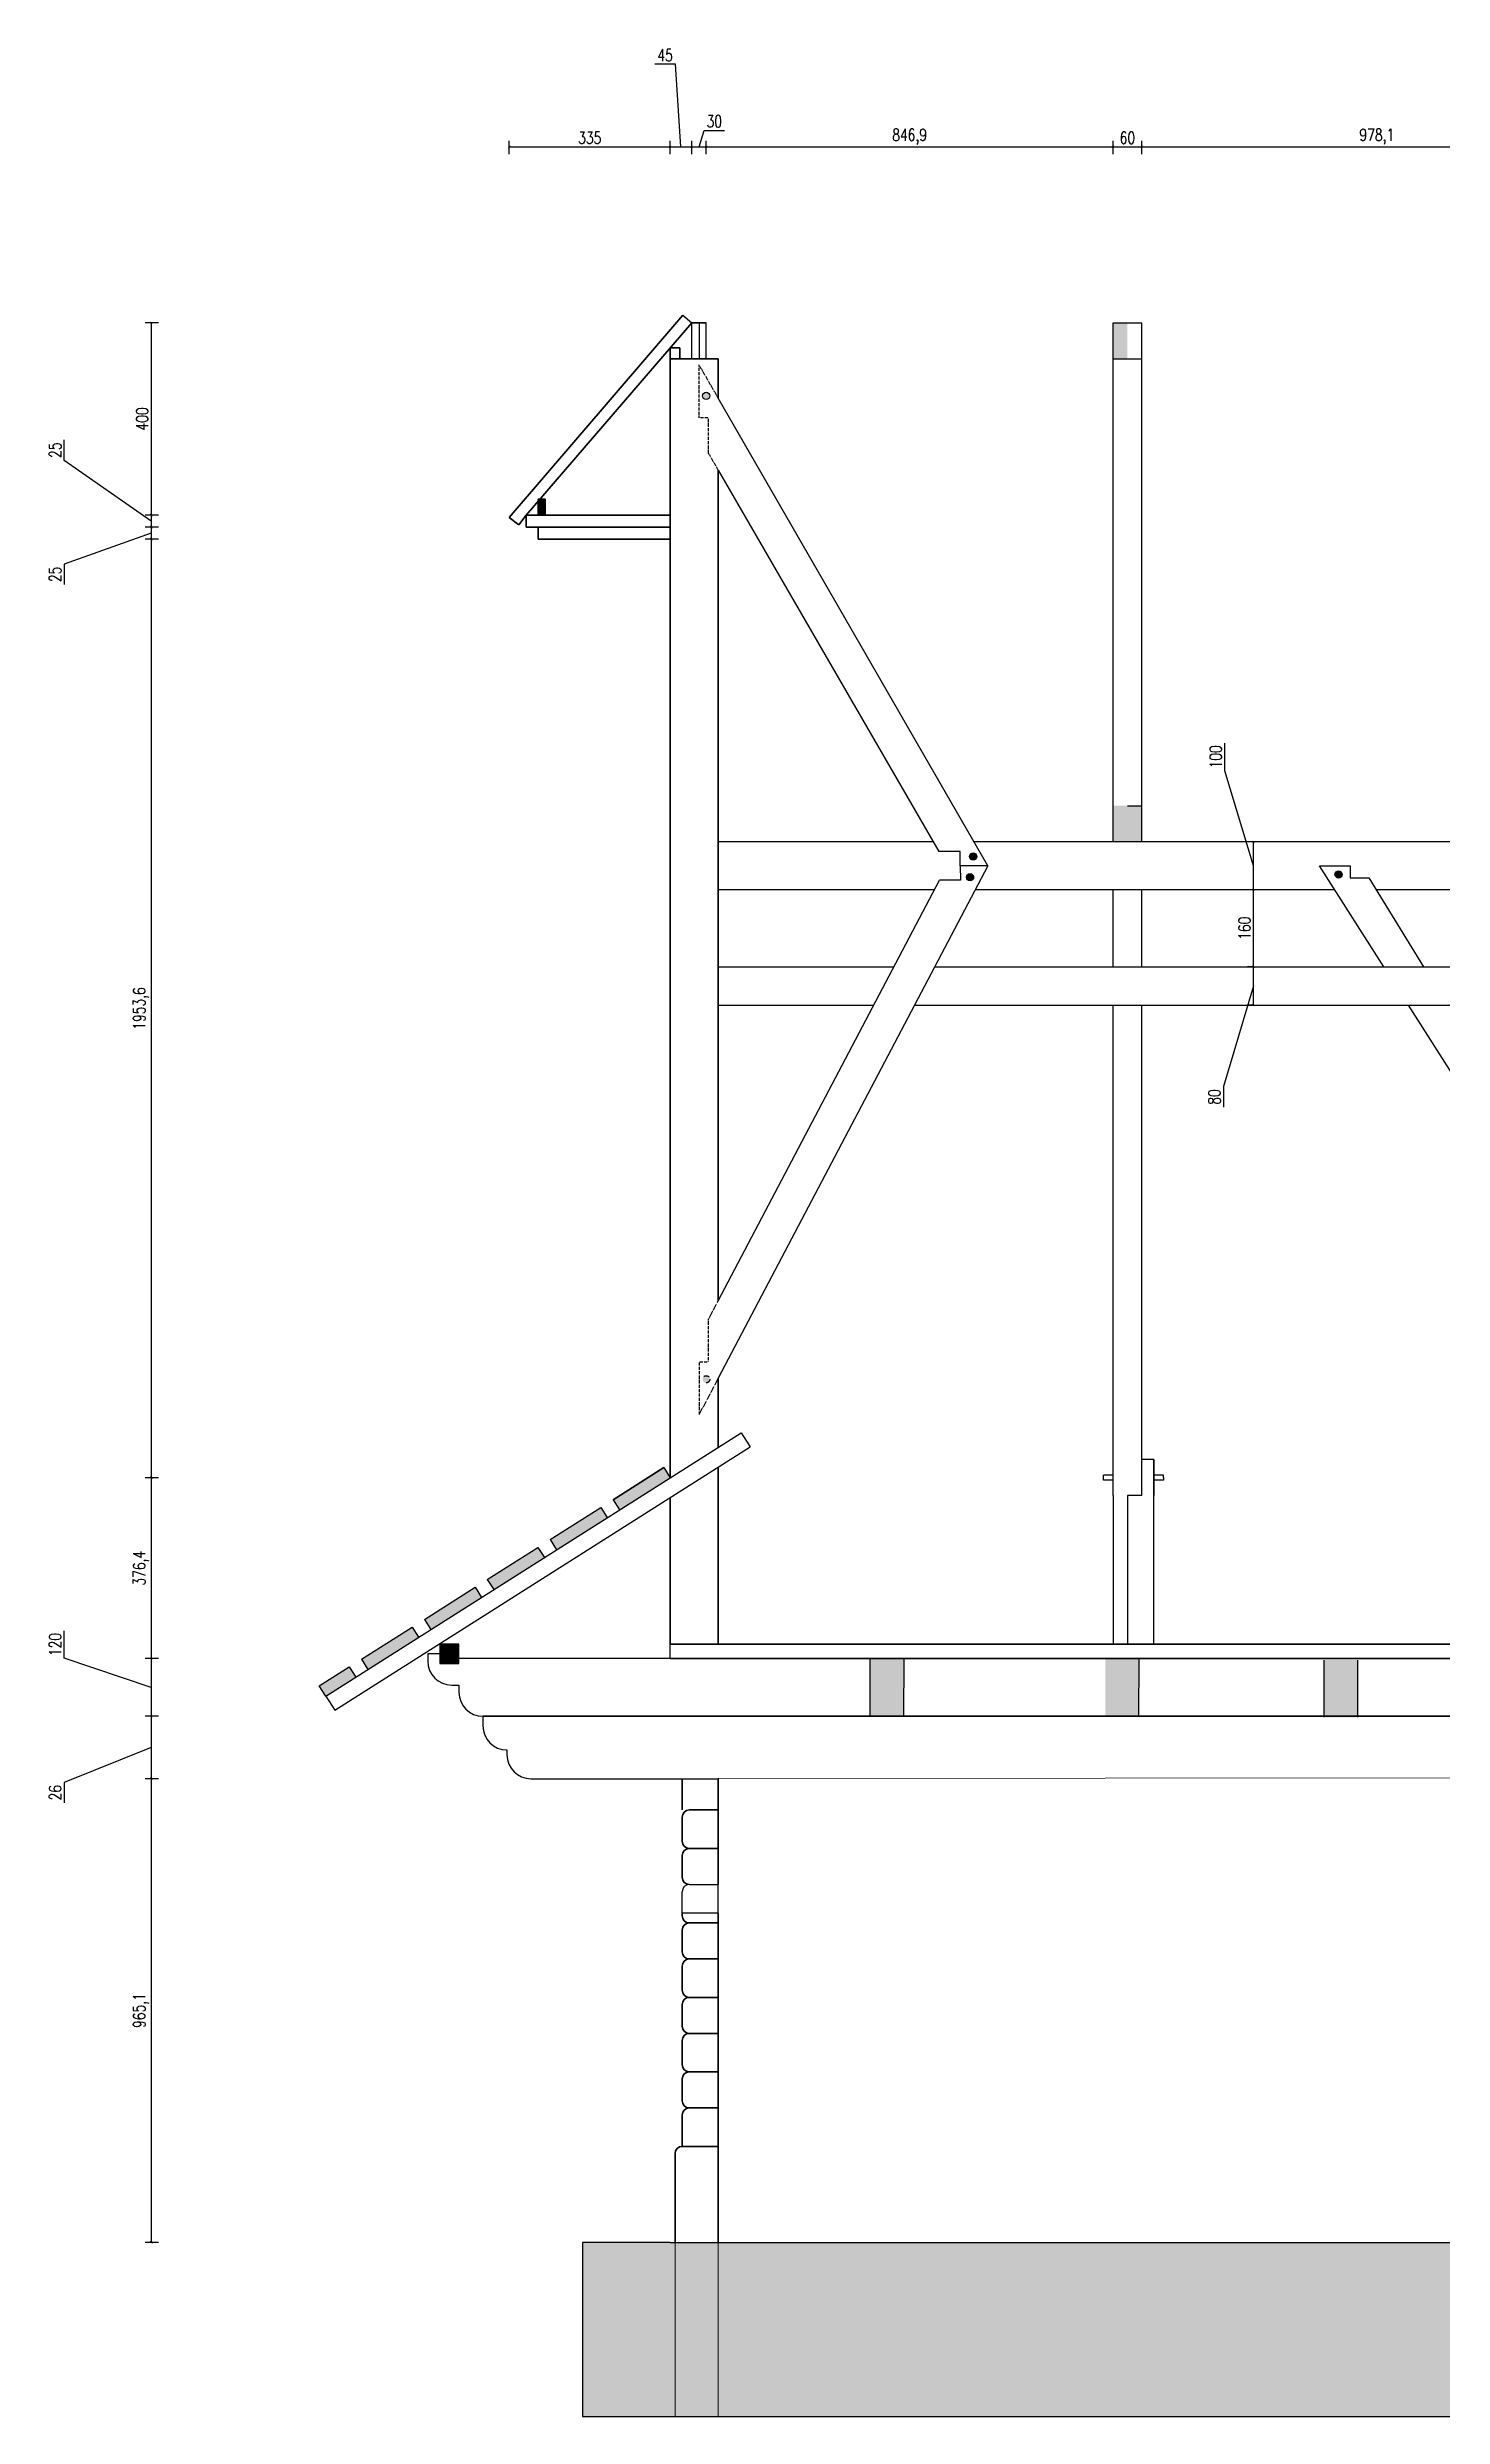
# Model space of a CAD drawing. Header units: millimetres. Extents: x -324080 to 120693, y -32448 to 53734.
# Drawn here: x -194444 to -191539, y -15434 to -10503 of the extents above; entities that cross this region are included whole.
import ezdxf

# ---------------------------------------------------------------- set-up
doc = ezdxf.new("R2010")
doc.units = ezdxf.units.MM
doc.linetypes.add('ACAD_ISO03W100', pattern=[30, 12, -18])
doc.layers.add('przekrój', color=6, linetype='Continuous', lineweight=50)
doc.layers.add('wymiary', color=253, linetype='Continuous', lineweight=5)
doc.styles.add('Opisowy', font='simplex.shx', dxfattribs={"width": 0.75, "height": 2.5})
doc.dimstyles.new('Opisowy', dxfattribs={"dimscale": 0, "dimtxt": 2.5, "dimasz": 0.5, "dimexe": 1.25, "dimexo": 0.625, "dimtad": 1, "dimdec": 1, "dimtxsty": 'Opisowy', "dimblk": 'ARCHTICK', "dimcen": 1, "dimadec": 0, "dimazin": 0, "dimtfac": 1, "dimtdec": 1, "dimtmove": 0, "dimatfit": 3, "dimfxl": 1.5, "dimfxlon": 1, "dimarcsym": 0})

# ---------------------------------------------------------------- blocks, each defined once
blk = doc.blocks.new('_ArchTick')
at = {"color": 0, "linetype": 'ByBlock', "const_width": 0.15}
blk.add_lwpolyline([(-0.5, -0.5), (0.5, 0.5)], dxfattribs=at)
blk = doc.blocks.new('*D1127')
at = {"layer": 'Defpoints', "color": 0, "transparency": 16777216}
for p in [(-191933.1, -12416.6), (-191933.1, -12416.6), (-191933.1, -12496.6)]:
    blk.add_point(p, dxfattribs=at)
at = {"layer": 'wymiary', "color": 0, "lineweight": -2, "transparency": 16777216}
for p, q in [((-191933.1, -12416.6), (-191945.6, -12416.6)), ((-191933.1, -12496.6), (-191933.1, -12416.6)), ((-191933.1, -12456.6), (-191995.9, -12666.1)), ((-191933.1, -12496.6), (-191945.6, -12496.6)), ((-191995.9, -12666.1), (-191995.9, -12709))]:
    blk.add_line(p, q, dxfattribs=at)
at = {"layer": 'wymiary', "color": 0, "lineweight": -2, "transparency": 16777216, "xscale": 5, "yscale": 5, "zscale": 5}
for p, rotation in [((-191933.1, -12416.6), 90), ((-191933.1, -12496.6), 270)]:
    blk.add_blockref('_ArchTick', p, dxfattribs=dict(at, rotation=rotation))
at = {"layer": 'wymiary', "color": 0, "transparency": 16777216, "insert": (-192014.6, -12687.6), "char_height": 25, "attachment_point": 5, "rotation": 90, "style": 'Opisowy'}
blk.add_mtext('80', dxfattribs=at)
blk = doc.blocks.new('*D1128')
at = {"layer": 'Defpoints', "color": 0, "transparency": 16777216}
for p in [(-191933.1, -12256.6), (-191933.1, -12256.6), (-191933.1, -12416.6)]:
    blk.add_point(p, dxfattribs=at)
at = {"layer": 'wymiary', "color": 0, "lineweight": -2, "transparency": 16777216}
for p, q in [((-191933.1, -12256.6), (-191945.6, -12256.6)), ((-191933.1, -12416.6), (-191933.1, -12256.6)), ((-191933.1, -12416.6), (-191945.6, -12416.6))]:
    blk.add_line(p, q, dxfattribs=at)
at = {"layer": 'wymiary', "color": 0, "lineweight": -2, "transparency": 16777216, "xscale": 5, "yscale": 5, "zscale": 5}
for p, rotation in [((-191933.1, -12256.6), 90), ((-191933.1, -12416.6), 270)]:
    blk.add_blockref('_ArchTick', p, dxfattribs=dict(at, rotation=rotation))
at = {"layer": 'wymiary', "color": 0, "transparency": 16777216, "insert": (-191951.9, -12336.6), "char_height": 25, "attachment_point": 5, "rotation": 90, "style": 'Opisowy'}
blk.add_mtext('160', dxfattribs=at)
blk = doc.blocks.new('*D1129')
at = {"layer": 'Defpoints', "color": 0, "transparency": 16777216}
for p in [(-191933.1, -12156.6), (-191933.1, -12156.6), (-191933.1, -12256.6)]:
    blk.add_point(p, dxfattribs=at)
at = {"layer": 'wymiary', "color": 0, "lineweight": -2, "transparency": 16777216}
for p, q in [((-191993.2, -12008.6), (-191993.2, -11951.4)), ((-191933.1, -12206.6), (-191993.2, -12008.6)), ((-191933.1, -12156.6), (-191945.6, -12156.6)), ((-191933.1, -12256.6), (-191933.1, -12156.6)), ((-191933.1, -12256.6), (-191945.6, -12256.6))]:
    blk.add_line(p, q, dxfattribs=at)
at = {"layer": 'wymiary', "color": 0, "lineweight": -2, "transparency": 16777216, "xscale": 5, "yscale": 5, "zscale": 5}
for p, rotation in [((-191933.1, -12156.6), 90), ((-191933.1, -12256.6), 270)]:
    blk.add_blockref('_ArchTick', p, dxfattribs=dict(at, rotation=rotation))
at = {"layer": 'wymiary', "color": 0, "transparency": 16777216, "insert": (-192011.9, -11980), "char_height": 25, "attachment_point": 5, "rotation": 90, "style": 'Opisowy'}
blk.add_mtext('100', dxfattribs=at)
blk = doc.blocks.new('*D1130')
at = {"layer": 'Defpoints', "color": 0, "transparency": 16777216}
for p in [(-193147.5, -10710.3), (-193482.5, -11481.6), (-193147.5, -11476.6)]:
    blk.add_point(p, dxfattribs=at)
at = {"layer": 'wymiary', "color": 0, "lineweight": -2, "transparency": 16777216}
for p, q in [((-193482.5, -10725.3), (-193482.5, -10697.8)), ((-193147.5, -10725.3), (-193147.5, -10697.8)), ((-193482.5, -10710.3), (-193147.5, -10710.3))]:
    blk.add_line(p, q, dxfattribs=at)
at = {"layer": 'wymiary', "color": 0, "lineweight": -2, "transparency": 16777216, "xscale": 5, "yscale": 5, "zscale": 5, "rotation": 180}
blk.add_blockref('_ArchTick', (-193482.5, -10710.3), dxfattribs=at)
at = {"layer": 'wymiary', "color": 0, "lineweight": -2, "transparency": 16777216, "xscale": 5, "yscale": 5, "zscale": 5}
blk.add_blockref('_ArchTick', (-193147.5, -10710.3), dxfattribs=at)
at = {"layer": 'wymiary', "color": 0, "transparency": 16777216, "insert": (-193315, -10691.5), "char_height": 25, "attachment_point": 5, "style": 'Opisowy'}
blk.add_mtext('335', dxfattribs=at)
blk = doc.blocks.new('*D1131')
at = {"layer": 'Defpoints', "color": 0, "transparency": 16777216}
for p in [(-193102.5, -10710.3), (-193102.5, -11076.6), (-193147.5, -11476.6)]:
    blk.add_point(p, dxfattribs=at)
at = {"layer": 'wymiary', "color": 0, "lineweight": -2, "transparency": 16777216}
for p, q in [((-193136.7, -10538.4), (-193179.5, -10538.4)), ((-193125, -10710.3), (-193136.7, -10538.4)), ((-193147.5, -10725.3), (-193147.5, -10697.8)), ((-193102.5, -10725.3), (-193102.5, -10697.8)), ((-193147.5, -10710.3), (-193102.5, -10710.3))]:
    blk.add_line(p, q, dxfattribs=at)
at = {"layer": 'wymiary', "color": 0, "lineweight": -2, "transparency": 16777216, "xscale": 5, "yscale": 5, "zscale": 5, "rotation": 180}
blk.add_blockref('_ArchTick', (-193147.5, -10710.3), dxfattribs=at)
at = {"layer": 'wymiary', "color": 0, "lineweight": -2, "transparency": 16777216, "xscale": 5, "yscale": 5, "zscale": 5}
blk.add_blockref('_ArchTick', (-193102.5, -10710.3), dxfattribs=at)
at = {"layer": 'wymiary', "color": 0, "transparency": 16777216, "insert": (-193158.1, -10519.6), "char_height": 25, "attachment_point": 5, "style": 'Opisowy'}
blk.add_mtext('45', dxfattribs=at)
blk = doc.blocks.new('*D1132')
at = {"layer": 'Defpoints', "color": 0, "transparency": 16777216}
for p in [(-193072.5, -10710.3), (-193102.5, -11076.6), (-193072.5, -11076.6)]:
    blk.add_point(p, dxfattribs=at)
at = {"layer": 'wymiary', "color": 0, "lineweight": -2, "transparency": 16777216}
for p, q in [((-193102.5, -10725.3), (-193102.5, -10697.8)), ((-193087.5, -10710.3), (-193077.1, -10675.9)), ((-193077.1, -10675.9), (-193034.3, -10675.9)), ((-193072.5, -10725.3), (-193072.5, -10697.8)), ((-193102.5, -10710.3), (-193072.5, -10710.3))]:
    blk.add_line(p, q, dxfattribs=at)
at = {"layer": 'wymiary', "color": 0, "lineweight": -2, "transparency": 16777216, "xscale": 5, "yscale": 5, "zscale": 5, "rotation": 180}
blk.add_blockref('_ArchTick', (-193102.5, -10710.3), dxfattribs=at)
at = {"layer": 'wymiary', "color": 0, "lineweight": -2, "transparency": 16777216, "xscale": 5, "yscale": 5, "zscale": 5}
blk.add_blockref('_ArchTick', (-193072.5, -10710.3), dxfattribs=at)
at = {"layer": 'wymiary', "color": 0, "transparency": 16777216, "insert": (-193055.7, -10657.1), "char_height": 25, "attachment_point": 5, "style": 'Opisowy'}
blk.add_mtext('30', dxfattribs=at)
blk = doc.blocks.new('*D1133')
at = {"layer": 'Defpoints', "color": 0, "transparency": 16777216}
for p in [(-192225.6, -10710.3), (-193072.5, -11076.6), (-192225.6, -11076.6)]:
    blk.add_point(p, dxfattribs=at)
at = {"layer": 'wymiary', "color": 0, "lineweight": -2, "transparency": 16777216}
for p, q in [((-193072.5, -10725.3), (-193072.5, -10697.8)), ((-192225.6, -10725.3), (-192225.6, -10697.8)), ((-193072.5, -10710.3), (-192225.6, -10710.3))]:
    blk.add_line(p, q, dxfattribs=at)
at = {"layer": 'wymiary', "color": 0, "lineweight": -2, "transparency": 16777216, "xscale": 5, "yscale": 5, "zscale": 5, "rotation": 180}
blk.add_blockref('_ArchTick', (-193072.5, -10710.3), dxfattribs=at)
at = {"layer": 'wymiary', "color": 0, "lineweight": -2, "transparency": 16777216, "xscale": 5, "yscale": 5, "zscale": 5}
blk.add_blockref('_ArchTick', (-192225.6, -10710.3), dxfattribs=at)
at = {"layer": 'wymiary', "color": 0, "transparency": 16777216, "insert": (-192649, -10689.1), "char_height": 25, "attachment_point": 5, "style": 'Opisowy'}
blk.add_mtext('846,9', dxfattribs=at)
blk = doc.blocks.new('*D1134')
at = {"layer": 'Defpoints', "color": 0, "transparency": 16777216}
for p in [(-192165.6, -10710.3), (-192225.6, -11076.6), (-192165.6, -11076.6)]:
    blk.add_point(p, dxfattribs=at)
at = {"layer": 'wymiary', "color": 0, "lineweight": -2, "transparency": 16777216}
for p, q in [((-192225.6, -10725.3), (-192225.6, -10697.8)), ((-192165.6, -10725.3), (-192165.6, -10697.8)), ((-192225.6, -10710.3), (-192165.6, -10710.3))]:
    blk.add_line(p, q, dxfattribs=at)
at = {"layer": 'wymiary', "color": 0, "lineweight": -2, "transparency": 16777216, "xscale": 5, "yscale": 5, "zscale": 5, "rotation": 180}
blk.add_blockref('_ArchTick', (-192225.6, -10710.3), dxfattribs=at)
at = {"layer": 'wymiary', "color": 0, "lineweight": -2, "transparency": 16777216, "xscale": 5, "yscale": 5, "zscale": 5}
blk.add_blockref('_ArchTick', (-192165.6, -10710.3), dxfattribs=at)
at = {"layer": 'wymiary', "color": 0, "transparency": 16777216, "insert": (-192195.6, -10691.5), "char_height": 25, "attachment_point": 5, "style": 'Opisowy'}
blk.add_mtext('60', dxfattribs=at)
blk = doc.blocks.new('*D1135')
at = {"layer": 'Defpoints', "color": 0, "transparency": 16777216}
for p in [(-191187.5, -10710.3), (-192165.6, -11076.6), (-191187.5, -11076.6)]:
    blk.add_point(p, dxfattribs=at)
at = {"layer": 'wymiary', "color": 0, "lineweight": -2, "transparency": 16777216}
for p, q in [((-192165.6, -10725.3), (-192165.6, -10697.8)), ((-191187.5, -10725.3), (-191187.5, -10697.8)), ((-192165.6, -10710.3), (-191187.5, -10710.3))]:
    blk.add_line(p, q, dxfattribs=at)
at = {"layer": 'wymiary', "color": 0, "lineweight": -2, "transparency": 16777216, "xscale": 5, "yscale": 5, "zscale": 5, "rotation": 180}
blk.add_blockref('_ArchTick', (-192165.6, -10710.3), dxfattribs=at)
at = {"layer": 'wymiary', "color": 0, "lineweight": -2, "transparency": 16777216, "xscale": 5, "yscale": 5, "zscale": 5}
blk.add_blockref('_ArchTick', (-191187.5, -10710.3), dxfattribs=at)
at = {"layer": 'wymiary', "color": 0, "transparency": 16777216, "insert": (-191676.5, -10689.1), "char_height": 25, "attachment_point": 5, "style": 'Opisowy'}
blk.add_mtext('978,1', dxfattribs=at)
blk = doc.blocks.new('*D1165')
at = {"layer": 'Defpoints', "color": 0, "transparency": 16777216}
for p in [(-191549, -11076.6), (-194227.9, -11476.6), (-191744, -11476.6)]:
    blk.add_point(p, dxfattribs=at)
at = {"layer": 'wymiary', "color": 0, "lineweight": -2, "transparency": 16777216}
for p, q in [((-194212.9, -11076.6), (-194240.4, -11076.6)), ((-194227.9, -11076.6), (-194227.9, -11476.6)), ((-194212.9, -11476.6), (-194240.4, -11476.6))]:
    blk.add_line(p, q, dxfattribs=at)
at = {"layer": 'wymiary', "color": 0, "lineweight": -2, "transparency": 16777216, "xscale": 5, "yscale": 5, "zscale": 5}
for p, rotation in [((-194227.9, -11076.6), 90), ((-194227.9, -11476.6), 270)]:
    blk.add_blockref('_ArchTick', p, dxfattribs=dict(at, rotation=rotation))
at = {"layer": 'wymiary', "color": 0, "transparency": 16777216, "insert": (-194246.6, -11276.6), "char_height": 25, "attachment_point": 5, "rotation": 90, "style": 'Opisowy'}
blk.add_mtext('400', dxfattribs=at)
blk = doc.blocks.new('*D1173')
at = {"layer": 'Defpoints', "color": 0, "transparency": 16777216}
for p in [(-191744, -11476.6), (-194227.9, -11501.6), (-191744, -11501.6)]:
    blk.add_point(p, dxfattribs=at)
at = {"layer": 'wymiary', "color": 0, "lineweight": -2, "transparency": 16777216}
for p, q in [((-194408.9, -11362.9), (-194408.9, -11320.1)), ((-194227.9, -11489.1), (-194408.9, -11362.9)), ((-194212.9, -11476.6), (-194240.4, -11476.6)), ((-194227.9, -11476.6), (-194227.9, -11501.6)), ((-194212.9, -11501.6), (-194240.4, -11501.6))]:
    blk.add_line(p, q, dxfattribs=at)
at = {"layer": 'wymiary', "color": 0, "lineweight": -2, "transparency": 16777216, "xscale": 5, "yscale": 5, "zscale": 5}
for p, rotation in [((-194227.9, -11476.6), 90), ((-194227.9, -11501.6), 270)]:
    blk.add_blockref('_ArchTick', p, dxfattribs=dict(at, rotation=rotation))
at = {"layer": 'wymiary', "color": 0, "transparency": 16777216, "insert": (-194427.7, -11341.5), "char_height": 25, "attachment_point": 5, "rotation": 90, "style": 'Opisowy'}
blk.add_mtext('25', dxfattribs=at)
blk = doc.blocks.new('*D1174')
at = {"layer": 'Defpoints', "color": 0, "transparency": 16777216}
for p in [(-194227.9, -11526.6), (-191744, -11501.6), (-191731.5, -11526.6)]:
    blk.add_point(p, dxfattribs=at)
at = {"layer": 'wymiary', "color": 0, "lineweight": -2, "transparency": 16777216}
for p, q in [((-194227.9, -11514.1), (-194408.9, -11578.5)), ((-194212.9, -11501.6), (-194240.4, -11501.6)), ((-194212.9, -11526.6), (-194240.4, -11526.6)), ((-194227.9, -11501.6), (-194227.9, -11526.6)), ((-194408.9, -11578.5), (-194408.9, -11621.4))]:
    blk.add_line(p, q, dxfattribs=at)
at = {"layer": 'wymiary', "color": 0, "lineweight": -2, "transparency": 16777216, "xscale": 5, "yscale": 5, "zscale": 5}
for p, rotation in [((-194227.9, -11501.6), 90), ((-194227.9, -11526.6), 270)]:
    blk.add_blockref('_ArchTick', p, dxfattribs=dict(at, rotation=rotation))
at = {"layer": 'wymiary', "color": 0, "transparency": 16777216, "insert": (-194427.7, -11599.9), "char_height": 25, "attachment_point": 5, "rotation": 90, "style": 'Opisowy'}
blk.add_mtext('25', dxfattribs=at)
blk = doc.blocks.new('*D1175')
at = {"layer": 'Defpoints', "color": 0, "transparency": 16777216}
for p in [(-191594, -11526.6), (-194227.9, -13480.2), (-191594, -13480.2)]:
    blk.add_point(p, dxfattribs=at)
at = {"layer": 'wymiary', "color": 0, "lineweight": -2, "transparency": 16777216}
for p, q in [((-194212.9, -11526.6), (-194240.4, -11526.6)), ((-194227.9, -11526.6), (-194227.9, -13480.2)), ((-194212.9, -13480.2), (-194240.4, -13480.2))]:
    blk.add_line(p, q, dxfattribs=at)
at = {"layer": 'wymiary', "color": 0, "lineweight": -2, "transparency": 16777216, "xscale": 5, "yscale": 5, "zscale": 5}
for p, rotation in [((-194227.9, -11526.6), 90), ((-194227.9, -13480.2), 270)]:
    blk.add_blockref('_ArchTick', p, dxfattribs=dict(at, rotation=rotation))
at = {"layer": 'wymiary', "color": 0, "transparency": 16777216, "insert": (-194249, -12503.4), "char_height": 25, "attachment_point": 5, "rotation": 90, "style": 'Opisowy'}
blk.add_mtext('1953,6', dxfattribs=at)
blk = doc.blocks.new('*D1176')
at = {"layer": 'Defpoints', "color": 0, "transparency": 16777216}
for p in [(-191594, -13480.2), (-194227.9, -13856.6), (-191594, -13856.6)]:
    blk.add_point(p, dxfattribs=at)
at = {"layer": 'wymiary', "color": 0, "lineweight": -2, "transparency": 16777216}
for p, q in [((-194212.9, -13480.2), (-194240.4, -13480.2)), ((-194227.9, -13480.2), (-194227.9, -13856.6)), ((-194212.9, -13856.6), (-194240.4, -13856.6))]:
    blk.add_line(p, q, dxfattribs=at)
at = {"layer": 'wymiary', "color": 0, "lineweight": -2, "transparency": 16777216, "xscale": 5, "yscale": 5, "zscale": 5}
for p, rotation in [((-194227.9, -13480.2), 90), ((-194227.9, -13856.6), 270)]:
    blk.add_blockref('_ArchTick', p, dxfattribs=dict(at, rotation=rotation))
at = {"layer": 'wymiary', "color": 0, "transparency": 16777216, "insert": (-194249, -13668.4), "char_height": 25, "attachment_point": 5, "rotation": 90, "style": 'Opisowy'}
blk.add_mtext('376,4', dxfattribs=at)
blk = doc.blocks.new('*D1177')
at = {"layer": 'Defpoints', "color": 0, "transparency": 16777216}
for p in [(-191813.9, -13856.6), (-194227.9, -13976.6), (-191788.9, -13976.6)]:
    blk.add_point(p, dxfattribs=at)
at = {"layer": 'wymiary', "color": 0, "lineweight": -2, "transparency": 16777216}
for p, q in [((-194408.9, -13855.7), (-194408.9, -13798.6)), ((-194227.9, -13916.6), (-194408.9, -13855.7)), ((-194212.9, -13856.6), (-194240.4, -13856.6)), ((-194227.9, -13856.6), (-194227.9, -13976.6)), ((-194212.9, -13976.6), (-194240.4, -13976.6))]:
    blk.add_line(p, q, dxfattribs=at)
at = {"layer": 'wymiary', "color": 0, "lineweight": -2, "transparency": 16777216, "xscale": 5, "yscale": 5, "zscale": 5}
for p, rotation in [((-194227.9, -13856.6), 90), ((-194227.9, -13976.6), 270)]:
    blk.add_blockref('_ArchTick', p, dxfattribs=dict(at, rotation=rotation))
at = {"layer": 'wymiary', "color": 0, "transparency": 16777216, "insert": (-194427.7, -13827.2), "char_height": 25, "attachment_point": 5, "rotation": 90, "style": 'Opisowy'}
blk.add_mtext('120', dxfattribs=at)
blk = doc.blocks.new('*D1178')
at = {"layer": 'Defpoints', "color": 0, "transparency": 16777216}
for p in [(-191983.9, -13976.6), (-194227.9, -14106.5), (-191883.8, -14106.5)]:
    blk.add_point(p, dxfattribs=at)
at = {"layer": 'wymiary', "color": 0, "lineweight": -2, "transparency": 16777216}
for p, q in [((-194212.9, -13976.6), (-194240.4, -13976.6)), ((-194227.9, -13976.6), (-194227.9, -14106.5)), ((-194227.9, -14041.5), (-194408.9, -14114.6)), ((-194408.9, -14114.6), (-194408.9, -14156.6)), ((-194212.9, -14106.5), (-194240.4, -14106.5))]:
    blk.add_line(p, q, dxfattribs=at)
at = {"layer": 'wymiary', "color": 0, "lineweight": -2, "transparency": 16777216, "xscale": 5, "yscale": 5, "zscale": 5}
for p, rotation in [((-194227.9, -13976.6), 90), ((-194227.9, -14106.5), 270)]:
    blk.add_blockref('_ArchTick', p, dxfattribs=dict(at, rotation=rotation))
at = {"layer": 'wymiary', "color": 0, "transparency": 16777216, "insert": (-194427.7, -14135.6), "char_height": 25, "attachment_point": 5, "rotation": 90, "style": 'Opisowy'}
blk.add_mtext('26', dxfattribs=at)
blk = doc.blocks.new('*D1179')
at = {"layer": 'Defpoints', "color": 0, "transparency": 16777216}
for p in [(-191688.9, -14106.5), (-194227.9, -15071.6), (-191776.5, -15071.6)]:
    blk.add_point(p, dxfattribs=at)
at = {"layer": 'wymiary', "color": 0, "lineweight": -2, "transparency": 16777216}
for p, q in [((-194212.9, -14106.5), (-194240.4, -14106.5)), ((-194227.9, -14106.5), (-194227.9, -15071.6)), ((-194212.9, -15071.6), (-194240.4, -15071.6))]:
    blk.add_line(p, q, dxfattribs=at)
at = {"layer": 'wymiary', "color": 0, "lineweight": -2, "transparency": 16777216, "xscale": 5, "yscale": 5, "zscale": 5}
for p, rotation in [((-194227.9, -14106.5), 90), ((-194227.9, -15071.6), 270)]:
    blk.add_blockref('_ArchTick', p, dxfattribs=dict(at, rotation=rotation))
at = {"layer": 'wymiary', "color": 0, "transparency": 16777216, "insert": (-194249, -14589), "char_height": 25, "attachment_point": 5, "rotation": 90, "style": 'Opisowy'}
blk.add_mtext('965,1', dxfattribs=at)

msp = doc.modelspace()

# ---------------------------------------------------------------- hatches: boundary and pattern name
h = msp.add_hatch(color=256)
h.dxf.hatch_style = 1
h.paths.add_polyline_path([(-192195.6, -11076.59), (-192225.6, -11076.59), (-192225.6, -11151.59), (-192195.6, -11151.59)])
at = {"linetype": 'ACAD_ISO03W100'}
h = msp.add_hatch(color=256, dxfattribs=at)
h.dxf.hatch_style = 1
h.paths.add_polyline_path([(-193065.18, -11228.56, 1), (-193080.18, -11228.56, 1)])
h.paths.add_polyline_path([(-193080.06, -13275.17, 1), (-193065.06, -13275.17, 1)])
h = msp.add_hatch(color=256)
h.dxf.hatch_style = 1
h.paths.add_polyline_path([(-193407.46, -11443.25), (-193422.46, -11443.25), (-193422.46, -11476.59), (-193407.46, -11476.59)])
h = msp.add_hatch(color=256)
h.dxf.hatch_style = 1
h.paths.add_polyline_path([(-192165.6, -12081.59), (-192225.6, -12081.59), (-192225.6, -12156.59), (-192165.6, -12156.59)])
h = msp.add_hatch(color=256)
h.dxf.hatch_style = 1
h.paths.add_polyline_path([(-192509.3, -12187.13, 1), (-192524.3, -12187.13, 1)])
h.paths.add_polyline_path([(-192515.77, -12230.47, 1), (-192530.77, -12230.47, 1)])
at = {"transparency": 33554687}
h = msp.add_hatch(color=256, dxfattribs=at)
h.dxf.hatch_style = 1
h.paths.add_polyline_path([(-191748.54, -12224.46, 1), (-191763.54, -12224.46, 1)])
h = msp.add_hatch(color=256)
h.dxf.hatch_style = 1
h.paths.add_polyline_path([(-193147.46, -13480.15), (-193160.84, -13459.04), (-193266.43, -13525.94), (-193253.05, -13547.06)])
h = msp.add_hatch(color=256)
h.dxf.hatch_style = 1
h.paths.add_polyline_path([(-193291.77, -13542), (-193397.36, -13608.91), (-193383.97, -13630.02), (-193278.39, -13563.12)])
h = msp.add_hatch(color=256)
h.dxf.hatch_style = 1
h.paths.add_polyline_path([(-193422.7, -13624.96), (-193528.28, -13691.87), (-193514.9, -13712.99), (-193409.32, -13646.08)])
h = msp.add_hatch(color=256)
h.dxf.hatch_style = 1
h.paths.add_polyline_path([(-193553.62, -13707.93), (-193659.21, -13774.83), (-193645.83, -13795.95), (-193540.24, -13729.04)])
h = msp.add_hatch(color=256)
h.dxf.hatch_style = 1
h.paths.add_polyline_path([(-193684.55, -13790.89), (-193790.14, -13857.8), (-193776.76, -13878.91), (-193671.17, -13812.01)])
h = msp.add_hatch(color=256)
h.dxf.hatch_style = 1
h.paths.add_polyline_path([(-193587.33, -13826.59), (-193627.33, -13826.59), (-193627.33, -13866.59), (-193587.33, -13866.59)])
h = msp.add_hatch(color=256)
h.dxf.hatch_style = 1
h.paths.add_polyline_path([(-193877.9, -13913.41), (-193864.51, -13934.52), (-193802.1, -13894.97), (-193815.48, -13873.86)])
h = msp.add_hatch(color=256)
h.dxf.hatch_style = 1
h.paths.add_polyline_path([(-192661.4, -13858.31), (-192730.9, -13858.23), (-192731.06, -13977.17), (-192661.58, -13977.26)])
h = msp.add_hatch(color=256)
h.dxf.hatch_style = 1
h.paths.add_polyline_path([(-192172.19, -13857.5), (-192241.29, -13857.41), (-192241.52, -13976.59), (-192172.46, -13976.68)])
h = msp.add_hatch(color=256)
h.dxf.hatch_style = 1
h.paths.add_polyline_path([(-191786.08, -13978.48), (-191716.61, -13978.57), (-191716.42, -13859.51), (-191785.92, -13859.42)])
h = msp.add_hatch(dxfattribs=at)
h.set_pattern_fill('GRAVEL', color=256, scale=12.5)
h.set_pattern_definition([(228.01279, (-213913.675, -3807.138), (-2540, -2857.5), [42.7152, -4228.8105]), (184.96974, (-213942.25, -3838.888), (3809.9999985, 317.500018), [73.3006, -7256.756]), (132.51045, (-214015.275, -3845.238), (3175.000001, -3492.499999), [51.6852, -5116.8403]), (267.27369, (-214139.1, -3924.613), (317.500001, 6350), [66.7506, -6608.3047]), (292.833654, (-214142.275, -3991.288), (-1587.5, 3810), [65.4542, -6479.976]), (357.27369, (-214116.875, -4051.613), (-6350, 317.500001), [66.7506, -6608.3047]), (37.69424, (-214050.2, -4054.788), (-4127.5, -3175.0000002), [88.2742, -8739.1394]), (72.25533, (-213980.35, -4000.813), (2222.5000006, 6985), [83.34, -8250.657]), (121.429566, (-213954.95, -3921.438), (-2540.0000004, 4127.5), [66.9766, -6630.6932]), (175.23636, (-213989.875, -3864.288), (3492.5, -317.5), [76.4642, -3746.742]), (222.397438, (-214066.075, -3857.938), (-3810, -3492.5), [98.8847, -9789.5966]), (138.81407, (-213824.775, -3927.788), (-2222.5, 1905), [33.7506, -3341.3207]), (171.469234, (-213850.175, -3905.563), (4127.5, -634.999999), [64.2102, -6356.83]), (225, (-213913.68, -3896.04), (-4e-14, -317.5), [44.9012, -404.1116]), (203.19859, (-213935.9, -3857.94), (1587.5, 635), [24.1802, -2393.8278]), (291.8014, (-213958.125, -3867.463), (-317.5, 952.5), [34.1957, -1675.594]), (30.96376, (-213945.425, -3899.213), (952.5, 635), [55.54, -1795.7873]), (161.56505, (-213897.8, -3870.64), (635, -317.5), [40.161, -963.8623]), (16.38954, (-214142.275, -3867.463), (3175, 952.5), [56.261, -5569.8533]), (70.346176, (-214088.3, -3851.588), (-1270, -3492.5), [47.2, -4672.777]), (293.19859, (-213897.8, -3807.14), (-635, 1587.5), [48.36, -2369.648]), (343.61046, (-213878.75, -3851.588), (-3175, 952.5), [56.261, -5569.8533]), (339.44395, (-214142.275, -4064.313), (-1587.5, 635), [54.2544, -2658.4668]), (294.77514, (-214091.475, -4083.363), (-1587.500002, 3492.499999), [45.459, -4500.4492]), (66.80141, (-213894.625, -4124.64), (635, 1587.5), [48.36, -2369.648]), (17.354025, (-213875.575, -4080.188), (-4127.5, -1270), [53.2228, -5269.047]), (69.44395, (-214050.2, -4124.64), (-635, -1587.5), [27.1272, -2685.594]), (101.30993, (-213913.675, -4124.64), (-317.5, 1270), [16.1893, -1602.7494]), (165.96376, (-213916.85, -4108.76), (952.5, -317.5), [65.4542, -1243.6318]), (186.009006, (-213980.35, -4092.888), (3175, 317.5), [60.6584, -6005.1706]), (303.69007, (-213945.425, -3927.79), (-317.5, 635), [45.7905, -1098.972]), (353.157227, (-213920.025, -3965.888), (5397.5, -634.9999997), [79.9446, -7914.5011]), (60.9454, (-213840.65, -3975.413), (-1270, -2222.5), [32.6885, -3236.174]), (90, (-213824.78, -3946.84), (-317.5, 317.5), [19.05, -298.45]), (120.25644, (-213986.7, -4083.363), (1270, -2222.5), [44.1084, -4366.7426]), (48.01279, (-214008.925, -4045.263), (2540, 2857.5), [85.4304, -4186.0953]), (0, (-213951.78, -3981.76), (317.5, 317.5), [82.55, -234.95]), (325.30485, (-213869.225, -3981.763), (3175.000001, -2222.499998), [50.2012, -4969.9146]), (254.0546, (-213827.95, -4010.34), (-317.5, -1270), [46.2286, -2265.2063]), (207.645975, (-213840.65, -4054.788), (-6032.5, -3174.9999996), [75.2681, -7451.558]), (175.42608, (-213907.325, -4089.713), (-4127.5, 317.5), [79.6287, -7883.2308])])
h.paths.add_polyline_path([(-193137.46, -15434.09), (-193137.46, -15071.59), (-193329.96, -15071.59), (-193329.96, -15314.09), (-193329.96, -15384.09), (-193329.96, -15434.09)])
h.paths.add_polyline_path([(-183819.04, -15071.59), (-183819.04, -15434.09), (-183759.04, -15434.09), (-183759.04, -15071.59)])
h = msp.add_hatch(dxfattribs=at)
h.set_pattern_fill('AR-B816', color=256, scale=0.1)
h.paths.add_polyline_path([(-193047.46, -15071.59), (-193137.46, -15071.59), (-193137.46, -15434.09), (-193047.46, -15434.09)])
h.paths.add_polyline_path([(-183819.04, -15071.59), (-183909.04, -15071.59), (-183909.04, -15434.09), (-183819.04, -15434.09)])
h = msp.add_hatch(dxfattribs=at)
h.set_pattern_fill('ANSI36', color=256, scale=15)
h.set_pattern_definition([(45, (20935.865, 1341.76), (25.25697, 92.608891), [119.0625, -23.8125, 0, -23.8125])])
h.paths.add_polyline_path([(-183909.04, -15252.84), (-183909.04, -15146.59), (-183909.04, -15071.59), (-193047.46, -15071.59), (-193047.46, -15250.34), (-193047.46, -15434.09), (-183909.04, -15434.09)])

# ---------------------------------------------------------------- linework, layer by layer
at = {"lineweight": 50}
for p, q in [((-193482.46, -11481.59), (-193121.39, -11060.26)), ((-193102.46, -11076.59), (-193447.46, -11476.59)), ((-193147.46, -13480.15), (-193147.46, -11128.76)), ((-193147.46, -11128.76), (-193127.46, -11128.76)), ((-193127.46, -11128.76), (-193127.46, -11151.59)), ((-193127.46, -11151.59), (-193147.46, -11151.59)), ((-193127.46, -11151.59), (-193047.46, -11151.59)), ((-193047.46, -11151.59), (-193047.46, -11233.16)), ((-193047.46, -11383.23), (-193047.46, -13111.59)), ((-193462.46, -11496.59), (-193482.46, -11481.59)), ((-193447.46, -11476.59), (-193462.46, -11496.59)), ((-193147.46, -11476.59), (-193447.46, -11476.59)), ((-193447.46, -11476.59), (-193447.46, -11501.59)), ((-193422.46, -11443.25), (-193407.46, -11443.25)), ((-193447.46, -11501.59), (-193147.46, -11501.59)), ((-193422.46, -11501.59), (-193422.46, -11526.59)), ((-193422.46, -11526.59), (-193147.46, -11526.59)), ((-193047.46, -13272.62), (-193047.46, -13416.79)), ((-193047.46, -13826.59), (-193047.46, -13458.22)), ((-193147.46, -13826.59), (-193147.46, -13521.59)), ((-193147.46, -13826.59), (-189047.46, -13826.59)), ((-193147.46, -13856.59), (-189047.46, -13856.59)), ((-193147.46, -13976.59), (-193537.33, -13976.59)), ((-193147.46, -13976.59), (-190820.15, -13976.59))]:
    msp.add_line(p, q, dxfattribs=at)
for p, q in [((-193121.39, -11060.26), (-193102.46, -11076.59)), ((-193102.46, -11076.59), (-193072.46, -11076.59)), ((-193072.46, -11076.59), (-193102.46, -11076.59)), ((-193102.46, -11151.59), (-193102.46, -11076.59)), ((-193087.46, -11076.59), (-193087.46, -11151.59)), ((-193072.46, -11151.59), (-193072.46, -11076.59)), ((-192225.6, -12156.59), (-192225.6, -11076.59)), ((-192225.6, -11076.59), (-192165.6, -11076.59)), ((-192165.6, -12156.59), (-192165.6, -11076.59)), ((-192225.6, -11151.59), (-192165.6, -11151.59)), ((-192485.97, -12206.35), (-193047.46, -11233.16)), ((-193047.46, -11383.23), (-192588.57, -12176.47)), ((-193422.46, -11476.59), (-193422.46, -11443.25)), ((-193407.46, -11443.25), (-193407.46, -11476.59)), ((-192195.6, -12081.59), (-192165.6, -12081.59)), ((-192600.07, -12156.59), (-193047.46, -12156.59)), ((-192543.64, -12176.47), (-192588.57, -12176.47)), ((-192543.56, -12206.47), (-192543.64, -12176.47)), ((-191177.46, -12156.59), (-192514.68, -12156.59)), ((-192485.97, -12206.35), (-193047.46, -13272.62)), ((-192485.97, -12206.35), (-192543.56, -12206.51)), ((-192543.56, -12206.47), (-192543.47, -12236.47)), ((-191661.77, -12416.59), (-191795.6, -12206.59)), ((-191795.6, -12206.59), (-191732.09, -12206.59)), ((-191732.09, -12206.59), (-191732.09, -12231.59)), ((-193047.46, -13111.59), (-192586.87, -12236.47)), ((-192597.46, -12256.59), (-193047.46, -12256.59)), ((-192543.47, -12236.47), (-192586.87, -12236.47)), ((-191763.74, -12256.59), (-192512.42, -12256.59)), ((-191763.74, -12256.59), (-192512.42, -12256.59)), ((-192225.6, -12416.59), (-192225.6, -12256.59)), ((-192165.6, -12416.59), (-192165.6, -12256.59)), ((-191732.09, -12231.59), (-191693.18, -12231.59)), ((-191693.18, -12231.59), (-191579.22, -12416.59)), ((-191147.46, -12256.59), (-191677.78, -12256.59)), ((-193047.46, -12416.59), (-192681.67, -12416.59)), ((-192596.68, -12416.59), (-191227.46, -12416.59)), ((-193047.46, -12496.59), (-192723.78, -12496.59)), ((-192638.81, -12496.59), (-191227.46, -12496.59)), ((-192225.6, -13517.4), (-192225.6, -12496.59)), ((-192165.6, -13306.32), (-192165.6, -12496.59)), ((-191177.46, -13176.59), (-191610.79, -12496.59)), ((-192165.6, -13517.4), (-192165.6, -13306.32)), ((-193864.51, -13934.52), (-192999.64, -13386.48)), ((-192999.64, -13386.48), (-192980.91, -13416.05)), ((-193845.78, -13964.09), (-192980.91, -13416.05)), ((-193266.43, -13525.94), (-193160.84, -13459.04)), ((-193160.84, -13459.04), (-193266.43, -13525.94)), ((-193160.84, -13459.04), (-193147.46, -13480.15)), ((-192140.6, -13442.4), (-192165.6, -13442.4)), ((-192140.6, -13826.59), (-192140.6, -13442.4)), ((-192140.6, -13442.4), (-192140.6, -13517.4)), ((-192225.6, -13474.9), (-192245.6, -13474.9)), ((-192245.6, -13484.9), (-192245.6, -13474.9)), ((-192225.6, -13484.9), (-192245.6, -13484.9)), ((-192120.6, -13474.9), (-192140.6, -13474.9)), ((-192120.6, -13484.9), (-192140.6, -13484.9)), ((-192120.6, -13479.9), (-192120.6, -13474.9)), ((-192120.6, -13479.9), (-192120.6, -13484.9)), ((-193397.36, -13608.91), (-193291.77, -13542)), ((-193291.77, -13542), (-193278.39, -13563.12)), ((-193266.43, -13525.94), (-193253.05, -13547.06)), ((-192225.6, -13517.4), (-192225.6, -13826.59)), ((-192165.6, -13517.4), (-192195.6, -13517.4)), ((-192195.6, -13517.4), (-192195.6, -13826.59)), ((-193397.36, -13608.91), (-193383.97, -13630.02)), ((-193528.28, -13691.87), (-193422.7, -13624.96)), ((-193422.7, -13624.96), (-193409.32, -13646.08)), ((-193528.28, -13691.87), (-193514.9, -13712.99)), ((-193659.21, -13774.83), (-193553.62, -13707.93)), ((-193553.62, -13707.93), (-193540.24, -13729.04)), ((-193790.14, -13857.8), (-193684.55, -13790.89)), ((-193684.55, -13790.89), (-193671.17, -13812.01)), ((-193659.21, -13774.83), (-193645.83, -13795.95)), ((-193627.33, -13846.59), (-193652.33, -13846.59)), ((-193652.33, -13846.59), (-193652.33, -13861.59)), ((-193587.33, -13826.59), (-193627.33, -13826.59)), ((-193627.33, -13826.59), (-193627.33, -13866.59)), ((-193587.33, -13866.59), (-193587.33, -13826.59)), ((-193147.46, -13856.59), (-193147.46, -13826.59)), ((-193877.9, -13913.41), (-193815.48, -13873.86)), ((-193815.48, -13873.86), (-193802.1, -13894.97)), ((-193790.14, -13857.8), (-193776.76, -13878.91)), ((-193627.33, -13866.59), (-193587.33, -13866.59)), ((-193147.46, -13856.59), (-193587.33, -13856.59)), ((-193864.51, -13934.52), (-193877.9, -13913.41)), ((-193864.51, -13934.52), (-193864.51, -13934.52)), ((-193864.51, -13934.52), (-193845.78, -13964.09)), ((-193602.33, -13911.59), (-193587.33, -13911.59)), ((-193587.33, -13911.59), (-193587.33, -13926.59)), ((-193537.33, -13976.59), (-193537.33, -13976.59)), ((-193537.33, -13976.59), (-193537.33, -13996.59)), ((-193487.33, -14046.59), (-193487.33, -14046.59)), ((-193487.33, -14046.59), (-193487.32, -14056.52)), ((-193437.28, -14106.48), (-193047.46, -14106.48)), ((-193122.46, -14386.59), (-193122.46, -14341.59)), ((-193107.46, -14326.59), (-193047.46, -14326.59)), ((-193047.46, -14386.59), (-193047.46, -14326.59)), ((-193047.46, -14386.59), (-193122.46, -14386.59)), ((-193147.46, -15071.59), (-193329.96, -15071.59)), ((-193329.96, -15071.59), (-193329.96, -15434.09)), ((-193147.46, -15071.59), (-183809.04, -15071.59)), ((-193329.96, -15434.09), (-183759.04, -15434.09))]:
    msp.add_line(p, q)
at = {"linetype": 'ACAD_ISO03W100', "ltscale": 0.05}
for p, q in [((-193087.46, -11274.09), (-193087.46, -11163.83)), ((-193047.46, -11233.16), (-193087.46, -11163.83)), ((-193067.46, -11274.09), (-193087.46, -11274.09)), ((-193067.46, -11348.66), (-193067.46, -11274.09)), ((-193067.46, -11348.66), (-193047.46, -11383.23)), ((-193067.46, -13149.59), (-193047.46, -13111.59)), ((-193067.46, -13238.58), (-193067.46, -13149.59)), ((-193087.46, -13238.58), (-193087.46, -13348.58)), ((-193087.46, -13238.58), (-193067.46, -13238.58)), ((-193047.46, -13272.62), (-193087.46, -13348.58))]:
    msp.add_line(p, q, dxfattribs=at)
at = {"linetype": 'Continuous', "lineweight": 25, "ltscale": 0.1}
for p, q in [((-192731.06, -13977.17), (-192730.9, -13858.23)), ((-192661.4, -13858.31), (-192661.58, -13977.26)), ((-192172.19, -13857.5), (-192172.46, -13976.68)), ((-191786.08, -13978.48), (-191785.92, -13859.42)), ((-191716.42, -13859.51), (-191716.61, -13978.57))]:
    msp.add_line(p, q, dxfattribs=at)
at = {"lineweight": 20}
msp.add_line((-193047.46, -14106.14), (-191192.4, -14104.53), dxfattribs=at)
for centre in [(-193072.68, -11228.56), (-192523.27, -12230.47), (-192516.8, -12187.13), (-191756.04, -12224.46)]:
    msp.add_circle(centre, 7.5)
at = {"linetype": 'ACAD_ISO03W100'}
msp.add_circle((-193072.56, -13275.17), 7.5, dxfattribs=at)
for centre, radius, start, end in [((-193602.33, -13861.59), 50, 180, 270), ((-193537.33, -13926.59), 50, 180, 270), ((-193487.33, -13996.59), 50, 180, 270), ((-193437.32, -14056.48), 50, 180.04982, 270.04982), ((-193107.46, -14341.59), 15, 90, 180)]:
    msp.add_arc(centre, radius, start, end)
at = {"layer": 'przekrój'}
for p, q in [((-193122.46, -14171.59), (-193122.46, -14106.23)), ((-193047.46, -14326.59), (-193047.46, -14106.14)), ((-193122.46, -14236.59), (-193122.46, -14186.59)), ((-193107.46, -14171.59), (-193047.46, -14171.59)), ((-193122.46, -14311.59), (-193122.46, -14266.59)), ((-193107.46, -14251.59), (-193047.46, -14251.59)), ((-193122.46, -14391.59), (-193122.46, -14386.59)), ((-193047.46, -14386.59), (-193047.46, -15071.59)), ((-193122.46, -14466.59), (-193122.46, -14421.59)), ((-193107.46, -14406.59), (-193047.46, -14406.59)), ((-193122.46, -14546.59), (-193122.46, -14496.59)), ((-193107.46, -14481.59), (-193047.46, -14481.59)), ((-193122.46, -14621.59), (-193122.46, -14576.59)), ((-193107.46, -14561.59), (-193047.46, -14561.59)), ((-193107.46, -14636.59), (-193047.46, -14636.59)), ((-193122.46, -14701.59), (-193122.46, -14651.59)), ((-193122.46, -14776.59), (-193122.46, -14731.59)), ((-193107.46, -14716.59), (-193047.46, -14716.59)), ((-193107.46, -14791.59), (-193047.46, -14791.59)), ((-193122.46, -14871.59), (-193122.46, -14806.59)), ((-193137.46, -15071.59), (-193137.46, -14886.59)), ((-193122.46, -14871.59), (-193047.46, -14871.59))]:
    msp.add_line(p, q, dxfattribs=at)
for centre, start, end in [((-193107.46, -14186.59), 90, 180), ((-193107.46, -14236.59), 180, 270), ((-193107.46, -14266.59), 90, 180), ((-193107.46, -14311.59), 180, 270), ((-193107.46, -14391.59), 180, 270), ((-193107.46, -14421.59), 90, 180), ((-193107.46, -14466.59), 180, 270), ((-193107.46, -14496.59), 90, 180), ((-193107.46, -14546.59), 180, 270), ((-193107.46, -14576.59), 90, 180), ((-193107.46, -14621.59), 180, 270), ((-193107.46, -14651.59), 90, 180), ((-193107.46, -14701.59), 180, 270), ((-193107.46, -14731.59), 90, 180), ((-193107.46, -14776.59), 180, 270), ((-193107.46, -14806.59), 90, 180), ((-193122.46, -14886.59), 90, 180)]:
    msp.add_arc(centre, 15, start, end, dxfattribs=at)
at = {"layer": 'wymiary'}
for p, q in [((-193137.46, -15071.59), (-193137.46, -15434.09)), ((-193047.46, -15071.59), (-193047.46, -15434.09))]:
    msp.add_line(p, q, dxfattribs=at)

# ---------------------------------------------------------------- dimensions: what is measured, and where the dimension line sits
dim = msp.add_linear_dim(base=(-193102.46, -10710.26), p1=(-193147.46, -11476.59), p2=(-193102.46, -11076.59), dimstyle='Opisowy', dxfattribs=at)
dim.commit()
dim.dimension.update_dxf_attribs({"geometry": '*D1131', "text_midpoint": (-193142.93, -10538.38), "dimtype": 160})
for base, p1, p2, picture, middle in [((-193072.46, -10710.26), (-193102.46, -11076.59), (-193072.46, -11076.59), '*D1132', (-193070.9, -10657.13)), ((-193147.46, -10710.26), (-193482.46, -11481.59), (-193147.46, -11476.59), '*D1130', (-193314.96, -10691.51)), ((-192165.6, -10710.26), (-192225.6, -11076.59), (-192165.6, -11076.59), '*D1134', (-192195.6, -10691.51)), ((-191187.46, -10710.26), (-192165.6, -11076.59), (-191187.46, -11076.59), '*D1135', (-191676.53, -10689.13))]:
    dim = msp.add_linear_dim(base=base, p1=p1, p2=p2, dimstyle='Opisowy', dxfattribs=at)
    dim.commit()
    dim.dimension.update_dxf_attribs({"geometry": picture, "text_midpoint": middle})
dim = msp.add_linear_dim(base=(-192225.6, -10710.26), p1=(-193072.46, -11076.59), p2=(-192225.6, -11076.59), dimstyle='Opisowy', override={"dimtmove": 2}, dxfattribs=at)
dim.commit()
dim.dimension.update_dxf_attribs({"geometry": '*D1133', "text_midpoint": (-192649.03, -10689.13)})
for base, p1, p2, picture, middle in [((-194227.9, -11476.59), (-191549, -11076.59), (-191744, -11476.59), '*D1165', (-194246.65, -11276.59)), ((-194227.9, -13480.15), (-191594, -11526.59), (-191594, -13480.15), '*D1175', (-194249.03, -12503.37)), ((-194227.9, -13856.59), (-191594, -13480.15), (-191594, -13856.59), '*D1176', (-194249.03, -13668.37)), ((-194227.9, -15071.59), (-191688.91, -14106.48), (-191776.5, -15071.59), '*D1179', (-194249.03, -14589.03))]:
    dim = msp.add_linear_dim(base=base, p1=p1, p2=p2, angle=90, dimstyle='Opisowy', dxfattribs=at)
    dim.commit()
    dim.dimension.update_dxf_attribs({"geometry": picture, "text_midpoint": middle})
for base, p1, p2, picture, middle in [((-194227.9, -11501.59), (-191744, -11476.59), (-191744, -11501.59), '*D1173', (-194408.9, -11356.66)), ((-194227.9, -11526.59), (-191744, -11501.59), (-191731.5, -11526.59), '*D1174', (-194408.9, -11584.76)), ((-191933.13, -12156.59), (-191933.13, -12256.59), (-191933.13, -12156.59), '*D1129', (-191993.17, -12002.33)), ((-191933.13, -12256.59), (-191933.13, -12416.59), (-191933.13, -12256.59), '*D1128', (-191933.13, -12336.59)), ((-191933.13, -12416.59), (-191933.13, -12496.59), (-191933.13, -12416.59), '*D1127', (-191995.9, -12672.39)), ((-194227.9, -13976.59), (-191813.94, -13856.59), (-191788.94, -13976.59), '*D1177', (-194408.9, -13849.5))]:
    dim = msp.add_linear_dim(base=base, p1=p1, p2=p2, angle=90, dimstyle='Opisowy', dxfattribs=at)
    dim.commit()
    dim.dimension.update_dxf_attribs({"geometry": picture, "text_midpoint": middle, "dimtype": 160})
dim = msp.add_linear_dim(base=(-194227.9, -14106.48), p1=(-191983.88, -13976.59), p2=(-191883.82, -14106.48), angle=90, text='26', dimstyle='Opisowy', dxfattribs=at)
dim.commit()
dim.dimension.update_dxf_attribs({"geometry": '*D1178', "text_midpoint": (-194408.9, -14120.88), "dimtype": 160})

doc.saveas('drawing.dxf')
